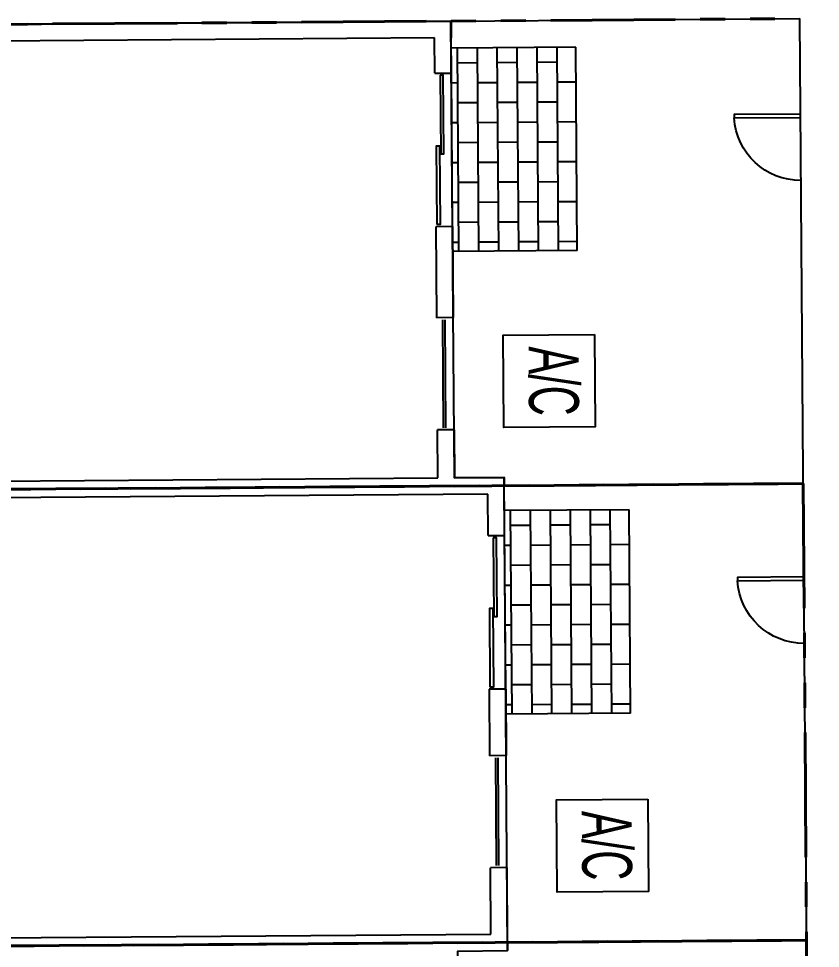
# Model space of a CAD drawing. Header units: feet. Extents: x 919634 to 928945, y 707022 to 708026.
# Drawn here: x 920431.45 to 920463.62, y 707413.26 to 707450.59 of the extents above; entities that cross this region are included whole.
import ezdxf

# ---------------------------------------------------------------- set-up
doc = ezdxf.new("R2010")
doc.units = ezdxf.units.FT
doc.header["$LTSCALE"] = 20
doc.header["$MEASUREMENT"] = 0
doc.linetypes.add('Site Plan$0$PHANTOM2', pattern=[1.25, 0.625, -0.125, 0.125, -0.125, 0.125, -0.125])
for name, color, linetype in [('-u-site-xref', 7, 'Continuous'), ('Site Plan$0$-u-site-bldg_interior', 252, 'Continuous'), ('Site Plan$0$-u-site-fence', 4, 'Site Plan$0$FENCELINE1'), ('Site Plan$0$A-DOOR-EXT_WINDOWS', 253, 'Continuous'), ('Site Plan$0$A-HVAC-EXT', 253, 'Continuous'), ('Site Plan$0$SP-LOT PAVERS', 254, 'Continuous')]:
    doc.layers.add(name, color=color, linetype=linetype)
for name, color, linetype, lineweight in [('Site Plan$0$SP-LOT LINES', 252, 'Site Plan$0$PHANTOM2', 40), ('Site Plan$0$SP-SIDEWALK', 2, 'Continuous', 25), ('SP-BUILDING-FOOTPRINT', 1, 'Continuous', 25)]:
    doc.layers.add(name, color=color, linetype=linetype, lineweight=lineweight)
doc.layers.get('-u-site-xref').off()
doc.styles.add('Site Plan$0$ARIAL', font='arial.ttf')
doc.linetypes.add('Site Plan$0$FENCELINE1', pattern='A,0.25,-0.1,[133,ltypeshp.shx,S=0.1,R=0,X=-0.1,Y=0],-0.1,1', length=1.45)

# ---------------------------------------------------------------- blocks, each defined once
blk = doc.blocks.new('Site Plan$0$A$C05C92244')
at = {"layer": 'Site Plan$0$A-DOOR-EXT_WINDOWS'}
blk.add_lwpolyline([(32, 32.05), (32, 0.04), (30.4, 0.04), (30.4, 32.05)], close=True, dxfattribs=at)
blk.add_arc((32.08, 32.08), 32.08, 180.0573, 267.0051, dxfattribs=at)
blk = doc.blocks.new('Site Plan')
at = {"layer": 'Site Plan$0$SP-LOT PAVERS'}
h = blk.add_hatch(dxfattribs=at)
h.set_pattern_fill('AR-B816', color=256, scale=0.1, angle=-89.5855)
h.set_pattern_definition([(270.41450948, (204650.906, 1625526.4093), (0.7999790646, 0.00578759365), []), (0.41450948, (204650.906, 1625526.4093), (0.7941914709, 0.80576665823), [0.8, -0.8])])
h.paths.add_polyline_path([(920453.87, 707441.277), (920453.811, 707449.443), (920448.811, 707449.407), (920448.87, 707441.241)])
h = blk.add_hatch(dxfattribs=at)
h.set_pattern_fill('AR-B816', color=256, scale=0.1, angle=-89.5855)
h.set_pattern_definition([(270.41450948, (204653.0404, 1625507.8409), (0.7999790646, 0.00578759365), []), (0.41450948, (204653.0404, 1625507.8409), (0.7941914709, 0.80576665823), [0.8, -0.8])])
h.paths.add_polyline_path([(920456.004, 707422.709), (920455.945, 707430.875), (920450.945, 707430.839), (920451.004, 707422.672)])
at = {"layer": 'Site Plan$0$-u-site-bldg_interior'}
for p, q in [((920405.304, 707450.176, 0), (920448.803, 707450.491, 0)), ((920448.803, 707450.491, 0), (920448.808, 707449.824, 0)), ((920448.141, 707449.819, 0), (920415.975, 707449.586, 0)), ((920448.151, 707448.402, 0), (920448.141, 707449.819, 0)), ((920448.818, 707448.407, 0), (920448.808, 707449.824, 0)), ((920448.151, 707448.402, 0), (920448.818, 707448.407, 0)), ((920448.863, 707442.241, 0), (920448.818, 707448.407, 0)), ((920448.863, 707442.241, 0), (920448.818, 707448.407, 0)), ((920448.863, 707442.241, 0), (920448.196, 707442.236, 0)), ((920448.196, 707442.236, 0), (920448.222, 707438.583, 0)), ((920448.863, 707442.241, 0), (920448.889, 707438.588, 0)), ((920448.889, 707438.588, 0), (920448.222, 707438.583, 0)), ((920448.499, 707434.169, 0), (920448.468, 707438.502, 0)), ((920448.592, 707434.169, 0), (920448.56, 707438.503, 0)), ((920448.922, 707434.088, 0), (920448.255, 707434.084, 0)), ((920448.269, 707432.153, 0), (920448.255, 707434.084, 0)), ((920406.77, 707431.853, 0), (920448.269, 707432.153, 0)), ((920448.936, 707432.158, 0), (920450.935, 707432.172, 0)), ((920450.935, 707432.172, 0), (920450.938, 707431.839, 0)), ((920450.952, 707429.839, 0), (920450.938, 707431.839, 0)), ((920450.274, 707431.501, 0), (920413.858, 707431.237, 0)), ((920450.286, 707429.834, 0), (920450.274, 707431.501, 0)), ((920450.286, 707429.834, 0), (920450.952, 707429.839, 0)), ((920450.997, 707423.672, 0), (920450.952, 707429.839, 0)), ((920450.997, 707423.672, 0), (920450.952, 707429.839, 0)), ((920450.997, 707423.672, 0), (920450.33, 707423.668, 0)), ((920450.33, 707423.668, 0), (920450.35, 707421.001, 0)), ((920450.997, 707423.672, 0), (920451.016, 707421.006, 0)), ((920451.016, 707421.006, 0), (920450.35, 707421.001, 0)), ((920450.626, 707416.586, 0), (920450.595, 707420.919, 0)), ((920450.719, 707416.587, 0), (920450.688, 707420.92, 0)), ((920451.049, 707416.506, 0), (920450.382, 707416.501, 0)), ((920450.401, 707413.835, 0), (920450.382, 707416.501, 0)), ((920451.071, 707413.506, 0), (920451.049, 707416.506, 0)), ((920413.986, 707413.571, 0), (920450.401, 707413.835, 0)), ((920451.071, 707413.506, 0), (920451.073, 707413.173, 0))]:
    blk.add_line(p, q, dxfattribs=at)
at = {"layer": 'Site Plan$0$-u-site-bldg_interior', "ltscale": 0.25}
for p, q in [((920448.922, 707434.088, 0), (920448.936, 707432.158, 0)), ((920450.952, 707429.839, 0), (920450.938, 707431.839, 0))]:
    blk.add_line(p, q, dxfattribs=at)
at = {"layer": 'Site Plan$0$-u-site-bldg_interior', "elevation": 0}
for points in [[(920448.364, 707448.321), (920448.387, 707445.157), (920448.512, 707445.158), (920448.489, 707448.322)], [(920448.241, 707442.32), (920448.218, 707445.489), (920448.343, 707445.49), (920448.366, 707442.321)], [(920450.499, 707429.752), (920450.522, 707426.588), (920450.647, 707426.589), (920450.624, 707429.753)], [(920450.375, 707423.751), (920450.353, 707426.921), (920450.478, 707426.922), (920450.5, 707423.752)]]:
    blk.add_lwpolyline(points, close=True, dxfattribs=at)
at = {"layer": 'Site Plan$0$-u-site-fence', "ltscale": 0.15}
for p, q in [((920448.803, 707450.491, 0), (920462.803, 707450.592, 0)), ((920463.625, 707336.928, 0), (920462.803, 707450.592, 0)), ((920450.938, 707431.839, 0), (920462.938, 707431.926, 0)), ((920450.938, 707431.839, 0), (920462.938, 707431.926, 0)), ((920451.071, 707413.506, 0), (920463.07, 707413.593, 0))]:
    blk.add_line(p, q, dxfattribs=at)
at = {"layer": 'Site Plan$0$A-HVAC-EXT', "elevation": 0}
for points in [[(920454.561, 707437.91), (920454.588, 707434.199), (920450.921, 707434.172), (920450.894, 707437.884)], [(920456.696, 707419.259), (920456.723, 707415.547), (920453.056, 707415.52), (920453.029, 707419.232)]]:
    blk.add_lwpolyline(points, close=True, dxfattribs=at)
at = {"layer": 'Site Plan$0$SP-LOT LINES', "ltscale": 0.4}
for p, q in [((920372.804, 707449.941, 0), (920462.803, 707450.592, 0)), ((920462.938, 707431.926, 0), (920372.939, 707431.275, 0)), ((920372.939, 707431.275, 0), (920462.938, 707431.926, 0)), ((920462.938, 707431.926, 0), (920463.07, 707413.593, 0)), ((920373.072, 707412.942, 0), (920463.07, 707413.593, 0)), ((920463.07, 707413.593, 0), (920373.072, 707412.942, 0)), ((920463.07, 707413.593, 0), (920463.225, 707392.26, 0))]:
    blk.add_line(p, q, dxfattribs=at)
at = {"layer": 'Site Plan$0$SP-SIDEWALK'}
for p, q in [((920453.811, 707449.443, 0), (920448.811, 707449.407, 0)), ((920453.87, 707441.277, 0), (920453.811, 707449.443, 0)), ((920453.87, 707441.277, 0), (920448.87, 707441.241, 0)), ((920455.945, 707430.875, 0), (920450.945, 707430.839, 0)), ((920456.004, 707422.709, 0), (920455.945, 707430.875, 0)), ((920456.004, 707422.709, 0), (920451.004, 707422.672, 0))]:
    blk.add_line(p, q, dxfattribs=at)
at = {"layer": 'Site Plan$0$-u-site-fence', "ltscale": 0.01, "xscale": -0.0833333333333333, "yscale": 0.0833333333333333, "zscale": 0.08333333333333333, "rotation": 270.4145094994932}
for p in [(920460.179, 707444.073, 0), (920460.313, 707425.49, 0)]:
    blk.add_blockref('Site Plan$0$A$C05C92244', p, dxfattribs=at)
at = {"layer": 'Site Plan$0$A-HVAC-EXT', "style": 'Site Plan$0$ARIAL', "width": 0.6}
for p in [(920451.915, 707437.433, 0), (920454.05, 707418.781, 0)]:
    blk.add_text('A/C', height=2, rotation=270.4145, dxfattribs=at).set_placement(p)

msp = doc.modelspace()

# ---------------------------------------------------------------- block references
at = {"layer": '-u-site-xref'}
msp.add_blockref('Site Plan', (0, 0), dxfattribs=at)

# ---------------------------------------------------------------- next in the draw order: linework, layer by layer
at = {"layer": 'SP-BUILDING-FOOTPRINT', "elevation": 0}
for points in [[(920448.799, 707450.491), (920405.302, 707450.176), (920405.356, 707442.937), (920406.023, 707442.942), (920406.103, 707431.848), (920405.853, 707431.846), (920405.937, 707420.346), (920413.27, 707420.399), (920413.319, 707413.566), (920409.319, 707413.537), (920409.474, 707392.211), (920404.89, 707392.178), (920404.928, 707386.999), (920404.594, 707386.997), (920404.642, 707380.354), (920400.976, 707380.316), (920401.025, 707373.482), (920408.942, 707373.54), (920408.944, 707373.204), (920411.611, 707373.223), (920411.691, 707362.126)], [(920451.493, 707355.174), (920451.355, 707374.18), (920449.355, 707374.165), (920449.073, 707413.158), (920451.073, 707413.173), (920450.935, 707432.172), (920448.936, 707432.158), (920448.799, 707450.491)]]:
    msp.add_lwpolyline(points, dxfattribs=at)

doc.saveas('drawing.dxf')
